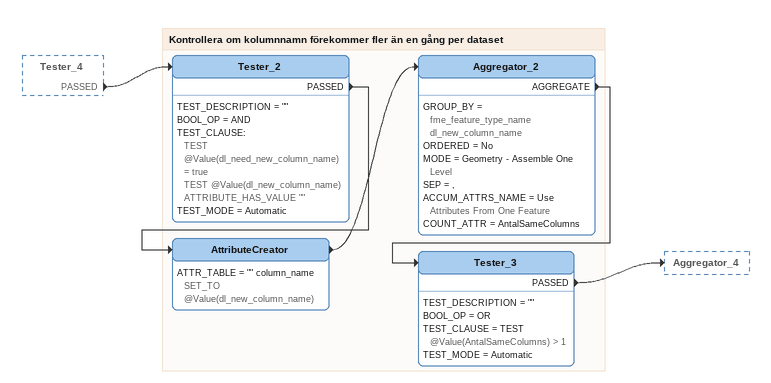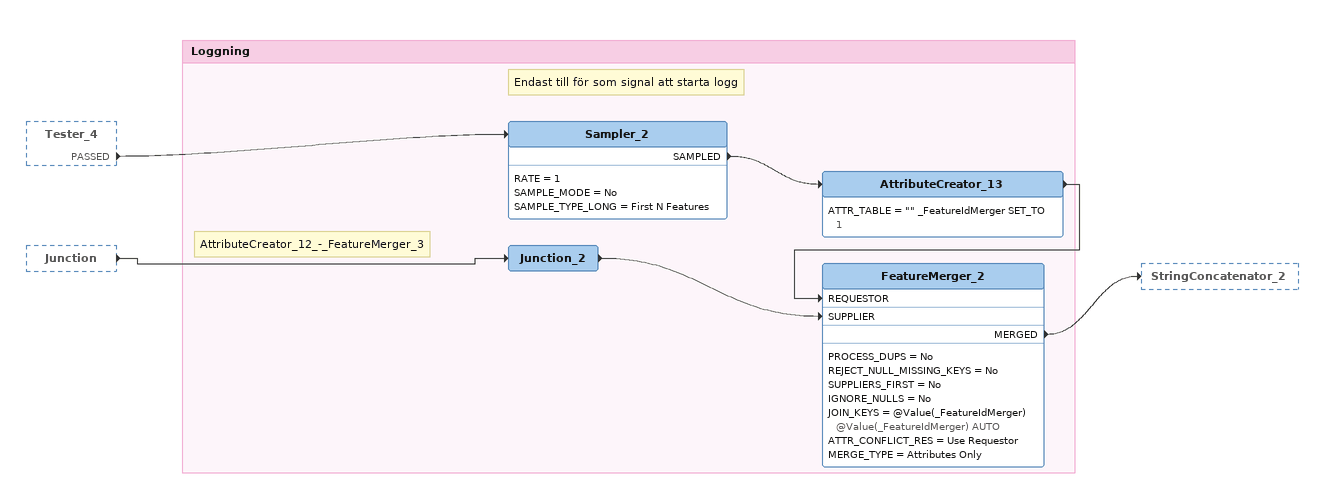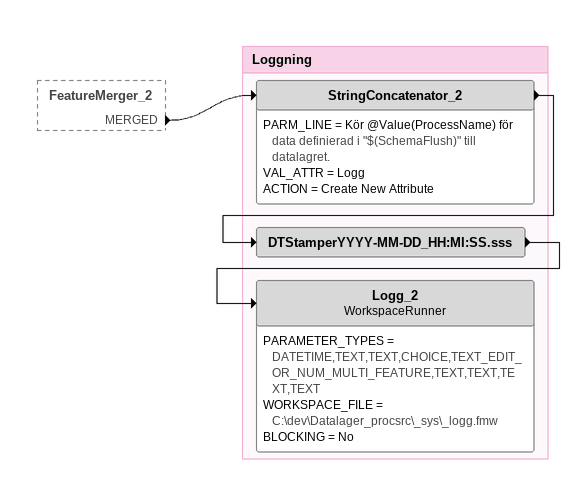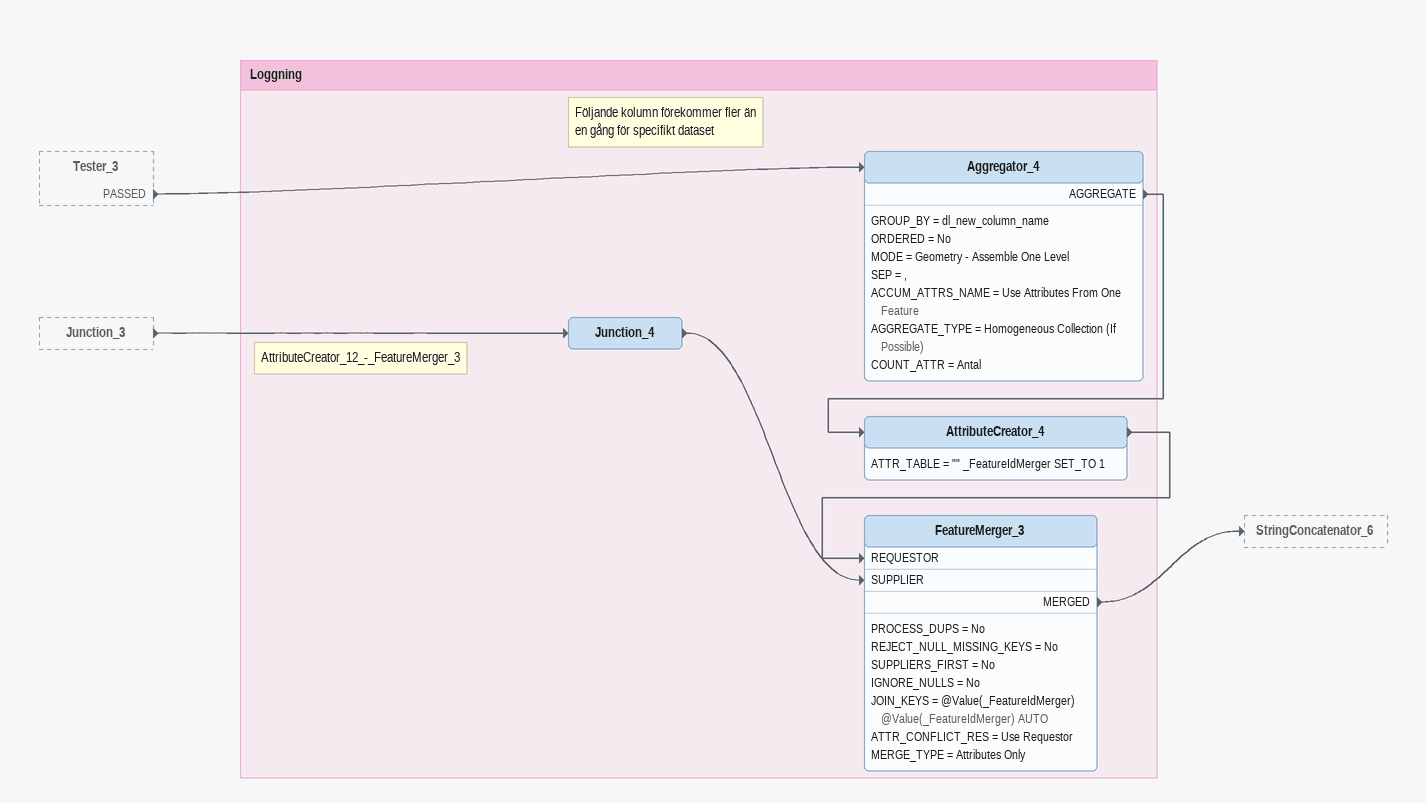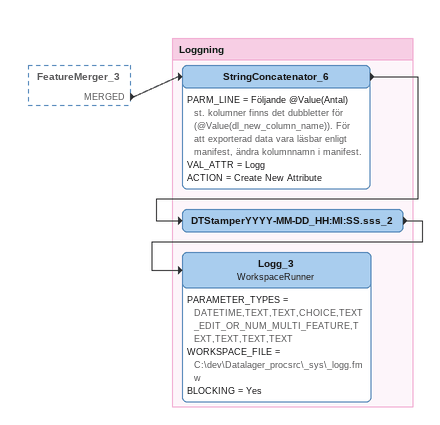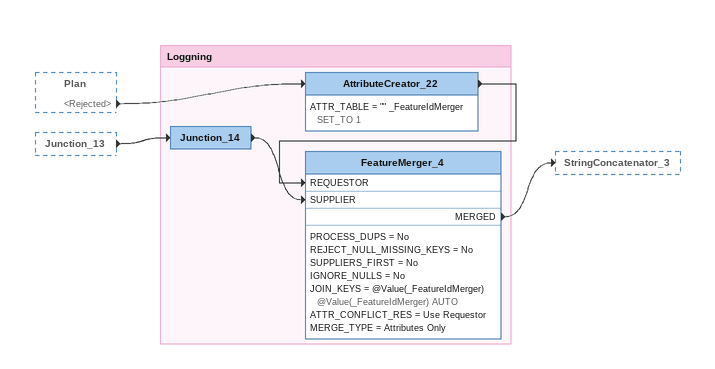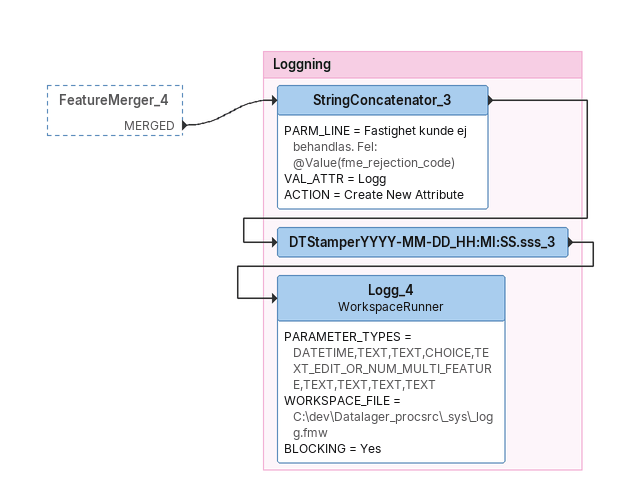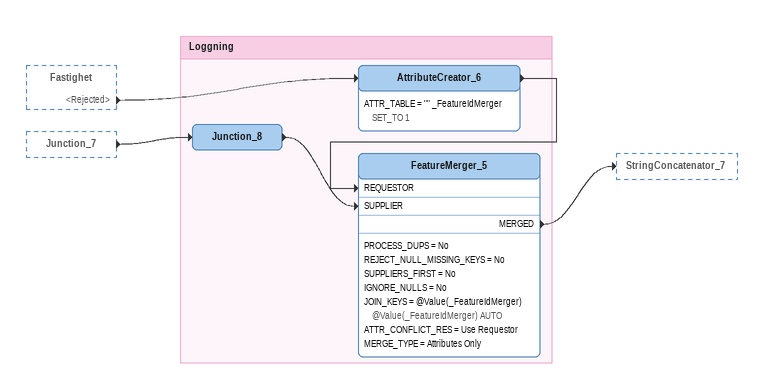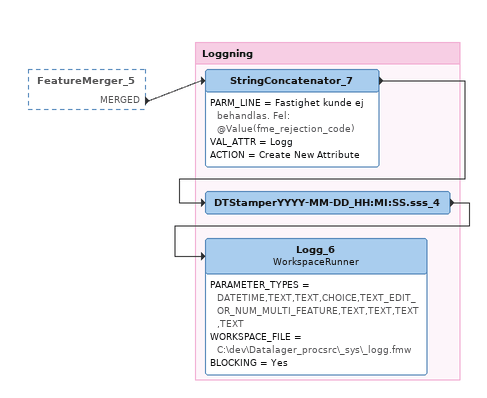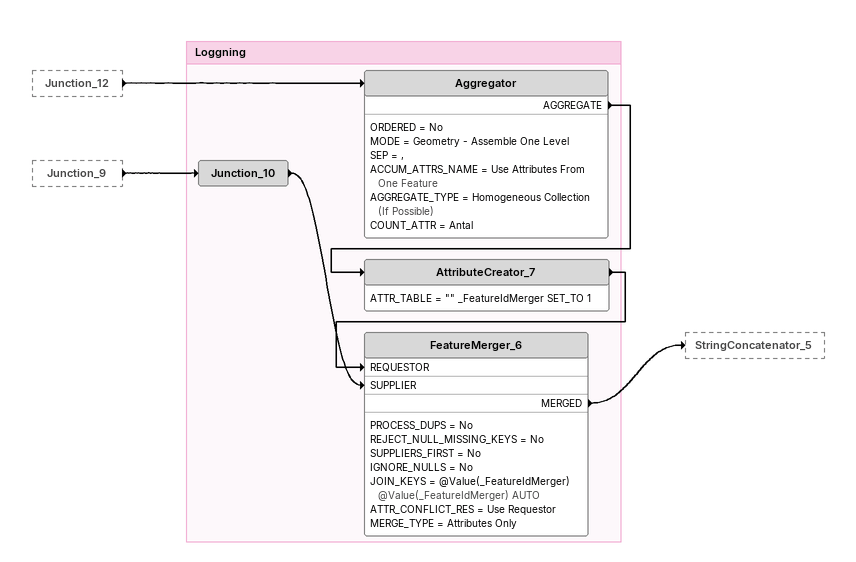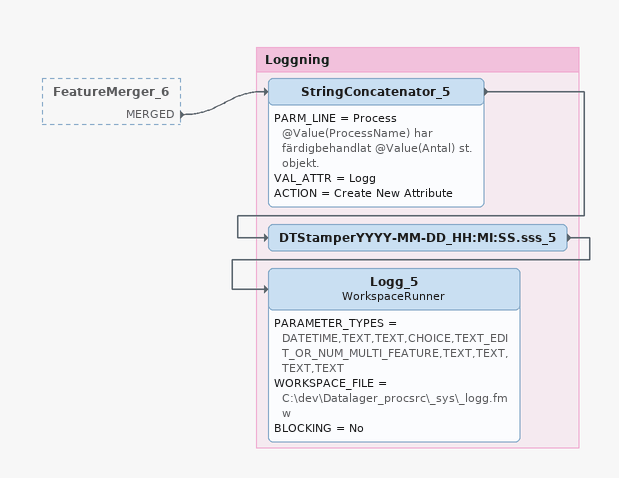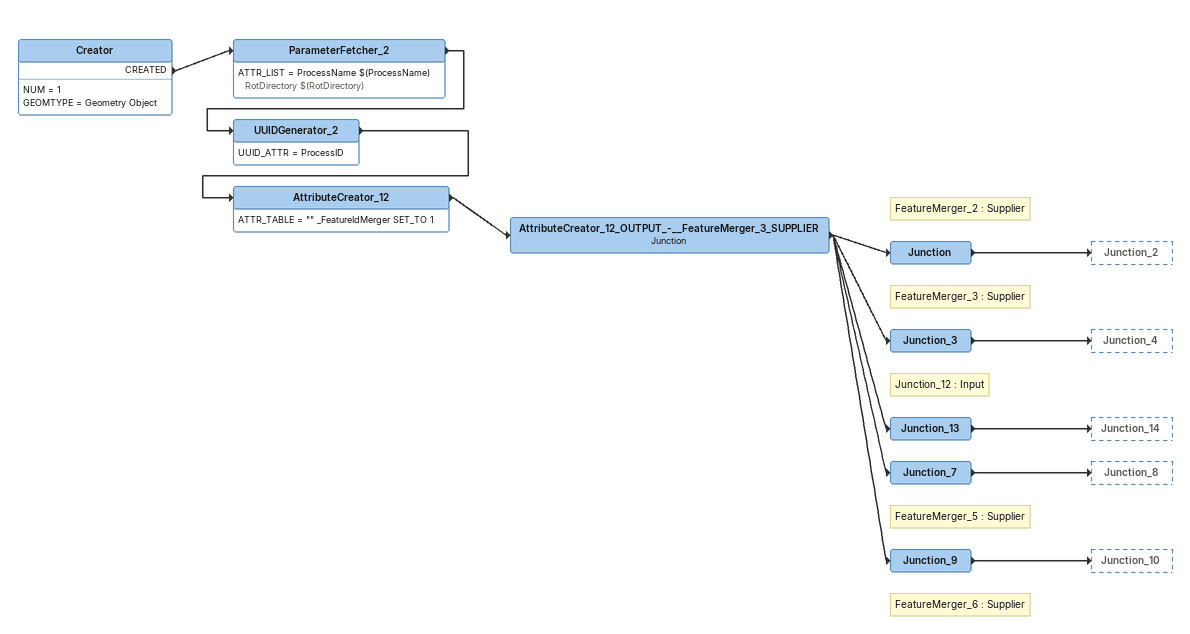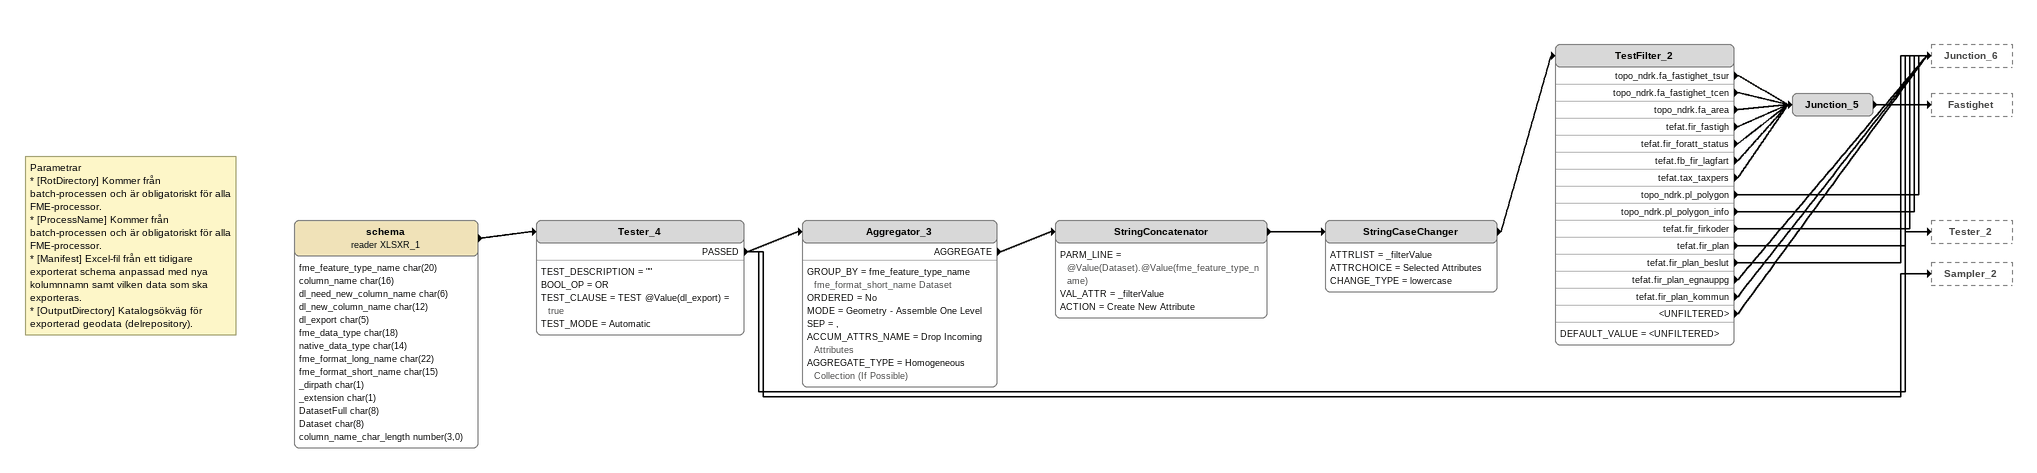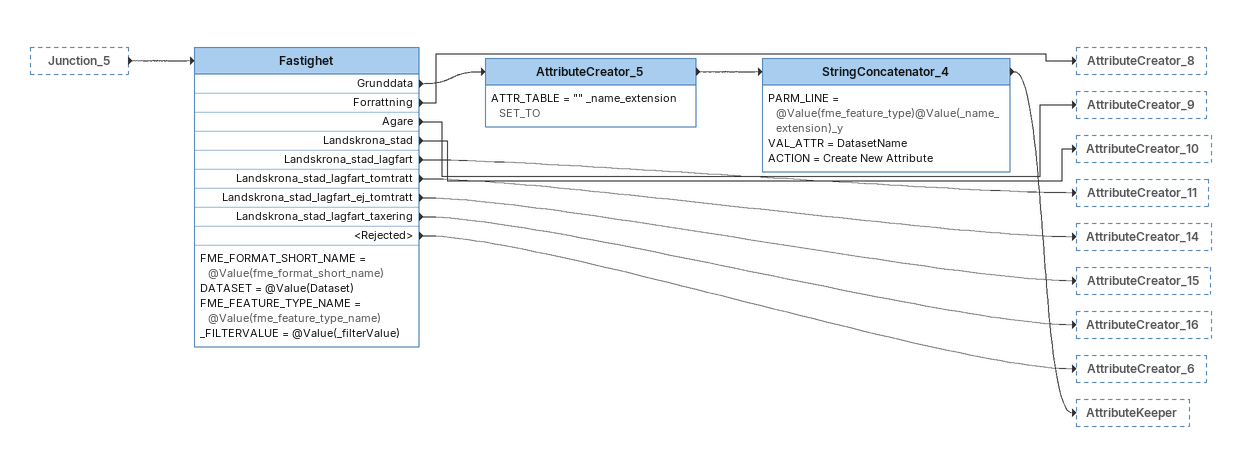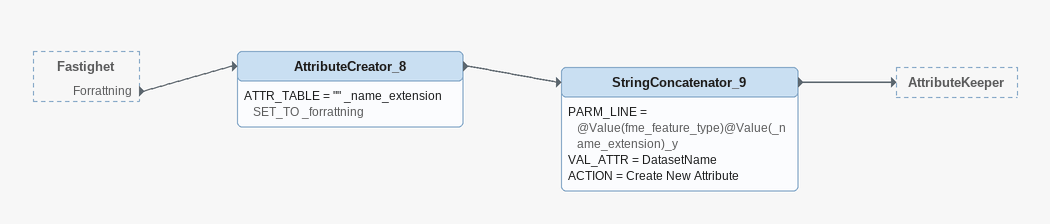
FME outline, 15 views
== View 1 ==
Tester_4 [outside]
    PASSED -> Tester_2

Bookmark: Kontrollera om kolumnnamn förekommer fler än en gång per dataset
Tester_2
    TEST_DESCRIPTION = ""
    BOOL_OP = AND
    TEST_CLAUSE:
      TEST @Value(dl_need_new_column_name) = true
      TEST @Value(dl_new_column_name) ATTRIBUTE_HAS_VALUE ""
    TEST_MODE = Automatic
    PASSED -> AttributeCreator
AttributeCreator
    ATTR_TABLE = "" column_name SET_TO @Value(dl_new_column_name)
    -> Aggregator_2
Aggregator_2
    GROUP_BY = fme_feature_type_name dl_new_column_name
    ORDERED = No
    MODE = Geometry - Assemble One Level
    SEP = ,
    ACCUM_ATTRS_NAME = Use Attributes From One Feature
    COUNT_ATTR = AntalSameColumns
    AGGREGATE -> Tester_3
Tester_3
    TEST_DESCRIPTION = ""
    BOOL_OP = OR
    TEST_CLAUSE = TEST @Value(AntalSameColumns) > 1
    TEST_MODE = Automatic
    PASSED -> Aggregator_4

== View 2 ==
Tester_4 [outside]
    PASSED -> Sampler_2
Junction [outside]
    -> Junction_2

Bookmark: Loggning
Note: AttributeCreator_12_-_FeatureMerger_3
Junction_2
    -> FeatureMerger_2 [SUPPLIER]
Note: Endast till för som signal att starta logg
Sampler_2
    RATE = 1
    SAMPLE_MODE = No
    SAMPLE_TYPE_LONG = First N Features
    SAMPLED -> AttributeCreator_13
AttributeCreator_13
    ATTR_TABLE = "" _FeatureIdMerger SET_TO 1
    -> FeatureMerger_2 [REQUESTOR]
FeatureMerger_2
    PROCESS_DUPS = No
    REJECT_NULL_MISSING_KEYS = No
    SUPPLIERS_FIRST = No
    IGNORE_NULLS = No
    JOIN_KEYS = @Value(_FeatureIdMerger) @Value(_FeatureIdMerger) AUTO
    ATTR_CONFLICT_RES = Use Requestor
    MERGE_TYPE = Attributes Only
    MERGED -> StringConcatenator_2

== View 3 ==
FeatureMerger_2 [outside]
    MERGED -> StringConcatenator_2

Bookmark: Loggning
StringConcatenator_2
    PARM_LINE = Kör @Value(ProcessName) för data definierad i "$(SchemaFlush)" till datalagret.
    VAL_ATTR = Logg
    ACTION = Create New Attribute
    -> DTStamperYYYY-MM-DD_HH:MI:SS.sss
DTStamperYYYY-MM-DD_HH:MI:SS.sss
    -> Logg_2
Logg_2: WorkspaceRunner
    PARAMETER_TYPES = DATETIME,TEXT,TEXT,CHOICE,TEXT_EDIT_OR_NUM_MULTI_FEATURE,TEXT,TEXT,TEXT,TEXT
    WORKSPACE_FILE = C:\dev\Datalager_procsrc\_sys\_logg.fmw
    BLOCKING = No

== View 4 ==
Tester_3 [outside]
    PASSED -> Aggregator_4
Junction_3 [outside]
    -> Junction_4

Bookmark: Loggning
Note: AttributeCreator_12_-_FeatureMerger_3
Junction_4
    -> FeatureMerger_3 [SUPPLIER]
Note: Följande kolumn förekommer fler än / en gång för specifikt dataset
Aggregator_4
    GROUP_BY = dl_new_column_name
    ORDERED = No
    MODE = Geometry - Assemble One Level
    SEP = ,
    ACCUM_ATTRS_NAME = Use Attributes From One Feature
    AGGREGATE_TYPE = Homogeneous Collection (If Possible)
    COUNT_ATTR = Antal
    AGGREGATE -> AttributeCreator_4
AttributeCreator_4
    ATTR_TABLE = "" _FeatureIdMerger SET_TO 1
    -> FeatureMerger_3 [REQUESTOR]
FeatureMerger_3
    PROCESS_DUPS = No
    REJECT_NULL_MISSING_KEYS = No
    SUPPLIERS_FIRST = No
    IGNORE_NULLS = No
    JOIN_KEYS = @Value(_FeatureIdMerger) @Value(_FeatureIdMerger) AUTO
    ATTR_CONFLICT_RES = Use Requestor
    MERGE_TYPE = Attributes Only
    MERGED -> StringConcatenator_6

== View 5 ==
FeatureMerger_3 [outside]
    MERGED -> StringConcatenator_6

Bookmark: Loggning
StringConcatenator_6
    PARM_LINE = Följande @Value(Antal)  st. kolumner finns det dubbletter för (@Value(dl_new_column_name)). För att exporterad data vara läsbar enligt manifest, ändra kolumnnamn i manifest.
    VAL_ATTR = Logg
    ACTION = Create New Attribute
    -> DTStamperYYYY-MM-DD_HH:MI:SS.sss_2
DTStamperYYYY-MM-DD_HH:MI:SS.sss_2
    -> Logg_3
Logg_3: WorkspaceRunner
    PARAMETER_TYPES = DATETIME,TEXT,TEXT,CHOICE,TEXT_EDIT_OR_NUM_MULTI_FEATURE,TEXT,TEXT,TEXT,TEXT
    WORKSPACE_FILE = C:\dev\Datalager_procsrc\_sys\_logg.fmw
    BLOCKING = Yes

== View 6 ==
Plan [outside]
    <Rejected> -> AttributeCreator_22
Junction_13 [outside]
    -> Junction_14

Bookmark: Loggning
Junction_14
    -> FeatureMerger_4 [SUPPLIER]
AttributeCreator_22
    ATTR_TABLE = "" _FeatureIdMerger SET_TO 1
    -> FeatureMerger_4 [REQUESTOR]
FeatureMerger_4
    PROCESS_DUPS = No
    REJECT_NULL_MISSING_KEYS = No
    SUPPLIERS_FIRST = No
    IGNORE_NULLS = No
    JOIN_KEYS = @Value(_FeatureIdMerger) @Value(_FeatureIdMerger) AUTO
    ATTR_CONFLICT_RES = Use Requestor
    MERGE_TYPE = Attributes Only
    MERGED -> StringConcatenator_3

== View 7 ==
FeatureMerger_4 [outside]
    MERGED -> StringConcatenator_3

Bookmark: Loggning
StringConcatenator_3
    PARM_LINE = Fastighet kunde ej behandlas. Fel: @Value(fme_rejection_code)
    VAL_ATTR = Logg
    ACTION = Create New Attribute
    -> DTStamperYYYY-MM-DD_HH:MI:SS.sss_3
DTStamperYYYY-MM-DD_HH:MI:SS.sss_3
    -> Logg_4
Logg_4: WorkspaceRunner
    PARAMETER_TYPES = DATETIME,TEXT,TEXT,CHOICE,TEXT_EDIT_OR_NUM_MULTI_FEATURE,TEXT,TEXT,TEXT,TEXT
    WORKSPACE_FILE = C:\dev\Datalager_procsrc\_sys\_logg.fmw
    BLOCKING = Yes

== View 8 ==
Fastighet [outside]
    <Rejected> -> AttributeCreator_6
Junction_7 [outside]
    -> Junction_8

Bookmark: Loggning
Junction_8
    -> FeatureMerger_5 [SUPPLIER]
AttributeCreator_6
    ATTR_TABLE = "" _FeatureIdMerger SET_TO 1
    -> FeatureMerger_5 [REQUESTOR]
FeatureMerger_5
    PROCESS_DUPS = No
    REJECT_NULL_MISSING_KEYS = No
    SUPPLIERS_FIRST = No
    IGNORE_NULLS = No
    JOIN_KEYS = @Value(_FeatureIdMerger) @Value(_FeatureIdMerger) AUTO
    ATTR_CONFLICT_RES = Use Requestor
    MERGE_TYPE = Attributes Only
    MERGED -> StringConcatenator_7

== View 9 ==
FeatureMerger_5 [outside]
    MERGED -> StringConcatenator_7

Bookmark: Loggning
StringConcatenator_7
    PARM_LINE = Fastighet kunde ej behandlas. Fel: @Value(fme_rejection_code)
    VAL_ATTR = Logg
    ACTION = Create New Attribute
    -> DTStamperYYYY-MM-DD_HH:MI:SS.sss_4
DTStamperYYYY-MM-DD_HH:MI:SS.sss_4
    -> Logg_6
Logg_6: WorkspaceRunner
    PARAMETER_TYPES = DATETIME,TEXT,TEXT,CHOICE,TEXT_EDIT_OR_NUM_MULTI_FEATURE,TEXT,TEXT,TEXT,TEXT
    WORKSPACE_FILE = C:\dev\Datalager_procsrc\_sys\_logg.fmw
    BLOCKING = Yes

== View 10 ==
Junction_12 [outside]
    -> Aggregator
Junction_9 [outside]
    -> Junction_10

Bookmark: Loggning
Junction_10
    -> FeatureMerger_6 [SUPPLIER]
Aggregator
    ORDERED = No
    MODE = Geometry - Assemble One Level
    SEP = ,
    ACCUM_ATTRS_NAME = Use Attributes From One Feature
    AGGREGATE_TYPE = Homogeneous Collection (If Possible)
    COUNT_ATTR = Antal
    AGGREGATE -> AttributeCreator_7
AttributeCreator_7
    ATTR_TABLE = "" _FeatureIdMerger SET_TO 1
    -> FeatureMerger_6 [REQUESTOR]
FeatureMerger_6
    PROCESS_DUPS = No
    REJECT_NULL_MISSING_KEYS = No
    SUPPLIERS_FIRST = No
    IGNORE_NULLS = No
    JOIN_KEYS = @Value(_FeatureIdMerger) @Value(_FeatureIdMerger) AUTO
    ATTR_CONFLICT_RES = Use Requestor
    MERGE_TYPE = Attributes Only
    MERGED -> StringConcatenator_5

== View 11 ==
FeatureMerger_6 [outside]
    MERGED -> StringConcatenator_5

Bookmark: Loggning
StringConcatenator_5
    PARM_LINE = Process @Value(ProcessName) har färdigbehandlat @Value(Antal) st. objekt.
    VAL_ATTR = Logg
    ACTION = Create New Attribute
    -> DTStamperYYYY-MM-DD_HH:MI:SS.sss_5
DTStamperYYYY-MM-DD_HH:MI:SS.sss_5
    -> Logg_5
Logg_5: WorkspaceRunner
    PARAMETER_TYPES = DATETIME,TEXT,TEXT,CHOICE,TEXT_EDIT_OR_NUM_MULTI_FEATURE,TEXT,TEXT,TEXT,TEXT
    WORKSPACE_FILE = C:\dev\Datalager_procsrc\_sys\_logg.fmw
    BLOCKING = No

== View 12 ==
Creator
    NUM = 1
    GEOMTYPE = Geometry Object
    CREATED -> ParameterFetcher_2
ParameterFetcher_2
    ATTR_LIST = ProcessName $(ProcessName) RotDirectory $(RotDirectory)
    -> UUIDGenerator_2
UUIDGenerator_2
    UUID_ATTR = ProcessID
    -> AttributeCreator_12
AttributeCreator_12
    ATTR_TABLE = "" _FeatureIdMerger SET_TO 1
    -> AttributeCreator_12_OUTPUT_-__FeatureMerger_3_SUPPLIER
AttributeCreator_12_OUTPUT_-__FeatureMerger_3_SUPPLIER: Junction
    -> Junction
    -> Junction_3
    -> Junction_7
    -> Junction_9
    -> Junction_13
Note: FeatureMerger_2 : Supplier
Junction
    -> Junction_2
Note: FeatureMerger_3 : Supplier
Junction_3
    -> Junction_4
Note: Junction_12 : Input
Junction_13
    -> Junction_14
Note: FeatureMerger_5 : Supplier
Junction_7
    -> Junction_8
Note: FeatureMerger_6 : Supplier
Junction_9
    -> Junction_10

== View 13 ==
Note: Parametrar / * [RotDirectory] Kommer från batch-processen och är obligatoriskt för alla FME-processor. / * [ProcessName] Kommer från batch-processen och är obligatoriskt för alla FME-processor. / * [Manifest] Excel-fil från ett tidigare exporterat schema anpassad med nya kolumnnamn samt vilken data som ska exporteras. / * [OutputDirectory] Katalogsökväg för exporterad geodata (delrepository).
schema (reader XLSXR_1)
    attributes: fme_feature_type_name char(20), column_name char(16), dl_need_new_column_name char(6), dl_new_column_name char(12), dl_export char(5), fme_data_type char(18), native_data_type char(14), fme_format_long_name char(22), fme_format_short_name char(15), _dirpath char(1), _extension char(1), DatasetFull char(8), Dataset char(8), column_name_char_length number(3,0)
    -> Tester_4
Tester_4
    TEST_DESCRIPTION = ""
    BOOL_OP = OR
    TEST_CLAUSE = TEST @Value(dl_export) = true
    TEST_MODE = Automatic
    PASSED -> Tester_2
    PASSED -> Aggregator_3
    PASSED -> Sampler_2
Aggregator_3
    GROUP_BY = fme_feature_type_name fme_format_short_name Dataset
    ORDERED = No
    MODE = Geometry - Assemble One Level
    SEP = ,
    ACCUM_ATTRS_NAME = Drop Incoming Attributes
    AGGREGATE_TYPE = Homogeneous Collection (If Possible)
    AGGREGATE -> StringConcatenator
StringConcatenator
    PARM_LINE = @Value(Dataset).@Value(fme_feature_type_name)
    VAL_ATTR = _filterValue
    ACTION = Create New Attribute
    -> StringCaseChanger
StringCaseChanger
    ATTRLIST = _filterValue
    ATTRCHOICE = Selected Attributes
    CHANGE_TYPE = lowercase
    -> TestFilter_2
TestFilter_2
    DEFAULT_VALUE = <UNFILTERED>
    topo_ndrk.fa_fastighet_tsur -> Junction_5
    topo_ndrk.fa_fastighet_tcen -> Junction_5
    topo_ndrk.fa_area -> Junction_5
    tefat.fir_fastigh -> Junction_5
    tefat.fir_foratt_status -> Junction_5
    tefat.fb_fir_lagfart -> Junction_5
    tefat.tax_taxpers -> Junction_5
    topo_ndrk.pl_polygon -> Junction_6
    topo_ndrk.pl_polygon_info -> Junction_6
    tefat.fir_firkoder -> Junction_6
    tefat.fir_plan -> Junction_6
    tefat.fir_plan_beslut -> Junction_6
    tefat.fir_plan_egnauppg -> Junction_6
    tefat.fir_plan_kommun -> Junction_6
    <UNFILTERED> -> Junction_6
Junction_5
    -> Fastighet

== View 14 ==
Junction_5 [outside]
    -> Fastighet
Fastighet
    FME_FORMAT_SHORT_NAME = @Value(fme_format_short_name)
    DATASET = @Value(Dataset)
    FME_FEATURE_TYPE_NAME = @Value(fme_feature_type_name)
    _FILTERVALUE = @Value(_filterValue)
    Grunddata -> AttributeCreator_5
    Forrattning -> AttributeCreator_8
    Agare -> AttributeCreator_9
    Landskrona_stad -> AttributeCreator_10
    Landskrona_stad_lagfart -> AttributeCreator_11
    Landskrona_stad_lagfart_tomtratt -> AttributeCreator_14
    Landskrona_stad_lagfart_ej_tomtratt -> AttributeCreator_15
    Landskrona_stad_lagfart_taxering -> AttributeCreator_16
    <Rejected> -> AttributeCreator_6
AttributeCreator_5
    ATTR_TABLE = "" _name_extension SET_TO
    -> StringConcatenator_4
StringConcatenator_4
    PARM_LINE = @Value(fme_feature_type)@Value(_name_extension)_y
    VAL_ATTR = DatasetName
    ACTION = Create New Attribute
    -> AttributeKeeper

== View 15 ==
Fastighet [outside]
    Forrattning -> AttributeCreator_8
AttributeCreator_8
    ATTR_TABLE = "" _name_extension SET_TO _forrattning
    -> StringConcatenator_9
StringConcatenator_9
    PARM_LINE = @Value(fme_feature_type)@Value(_name_extension)_y
    VAL_ATTR = DatasetName
    ACTION = Create New Attribute
    -> AttributeKeeper
